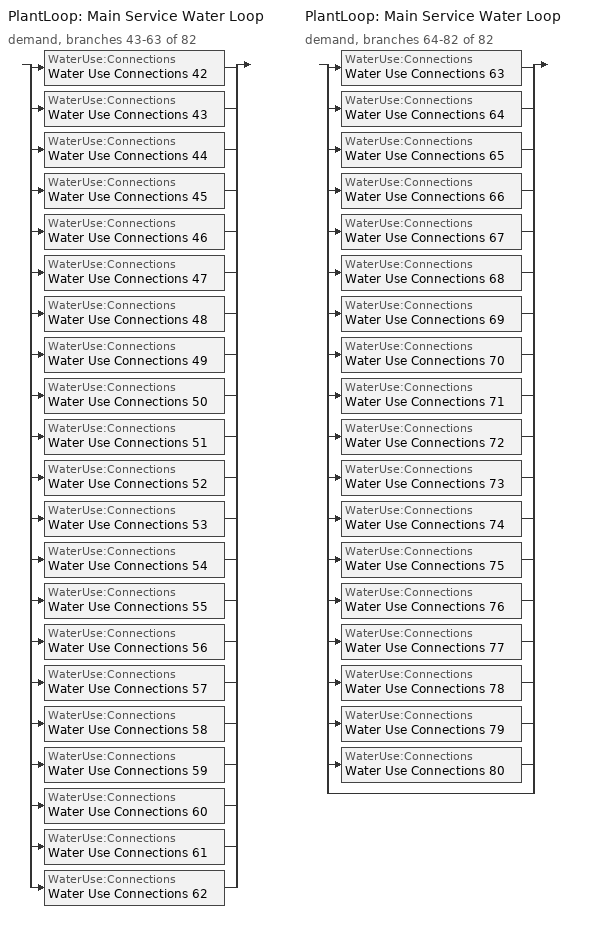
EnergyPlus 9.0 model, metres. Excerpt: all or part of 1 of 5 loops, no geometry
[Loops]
PlantLoop 'Main Service Water Loop'
 demand, branches 43-63 of 82: split
  | WaterUse:Connections 'Water Use Connections 42'
  | WaterUse:Connections 'Water Use Connections 43'
  | WaterUse:Connections 'Water Use Connections 44'
  | WaterUse:Connections 'Water Use Connections 45'
  | WaterUse:Connections 'Water Use Connections 46'
  | WaterUse:Connections 'Water Use Connections 47'
  | WaterUse:Connections 'Water Use Connections 48'
  | WaterUse:Connections 'Water Use Connections 49'
  | WaterUse:Connections 'Water Use Connections 50'
  | WaterUse:Connections 'Water Use Connections 51'
  | WaterUse:Connections 'Water Use Connections 52'
  | WaterUse:Connections 'Water Use Connections 53'
  | WaterUse:Connections 'Water Use Connections 54'
  | WaterUse:Connections 'Water Use Connections 55'
  | WaterUse:Connections 'Water Use Connections 56'
  | WaterUse:Connections 'Water Use Connections 57'
  | WaterUse:Connections 'Water Use Connections 58'
  | WaterUse:Connections 'Water Use Connections 59'
  | WaterUse:Connections 'Water Use Connections 60'
  | WaterUse:Connections 'Water Use Connections 61'
  | WaterUse:Connections 'Water Use Connections 62'
PlantLoop 'Main Service Water Loop'
 demand, branches 64-82 of 82: split
  | WaterUse:Connections 'Water Use Connections 63'
  | WaterUse:Connections 'Water Use Connections 64'
  | WaterUse:Connections 'Water Use Connections 65'
  | WaterUse:Connections 'Water Use Connections 66'
  | WaterUse:Connections 'Water Use Connections 67'
  | WaterUse:Connections 'Water Use Connections 68'
  | WaterUse:Connections 'Water Use Connections 69'
  | WaterUse:Connections 'Water Use Connections 70'
  | WaterUse:Connections 'Water Use Connections 71'
  | WaterUse:Connections 'Water Use Connections 72'
  | WaterUse:Connections 'Water Use Connections 73'
  | WaterUse:Connections 'Water Use Connections 74'
  | WaterUse:Connections 'Water Use Connections 75'
  | WaterUse:Connections 'Water Use Connections 76'
  | WaterUse:Connections 'Water Use Connections 77'
  | WaterUse:Connections 'Water Use Connections 78'
  | WaterUse:Connections 'Water Use Connections 79'
  | WaterUse:Connections 'Water Use Connections 80'
  | bypass
[WaterUse:Connections]
Name | Water Use Equipment Name 1
Water Use Connections 42 | F6 nw apartment Service Water Use 0.06gal/min
Water Use Connections 43 | F6 se apartment Service Water Use 0.06gal/min
Water Use Connections 44 | F6 ne apartment Service Water Use 0.06gal/min
Water Use Connections 45 | F6 n1 apartment Service Water Use 0.06gal/min
Water Use Connections 46 | F6 n2 apartment Service Water Use 0.06gal/min
Water Use Connections 47 | F6 s1 apartment Service Water Use 0.06gal/min
Water Use Connections 48 | F6 s2 apartment Service Water Use 0.06gal/min
Water Use Connections 49 | F7 sw apartment Service Water Use 0.06gal/min
Water Use Connections 50 | F7 nw apartment Service Water Use 0.06gal/min
Water Use Connections 51 | F7 se apartment Service Water Use 0.06gal/min
Water Use Connections 52 | F7 ne apartment Service Water Use 0.06gal/min
Water Use Connections 53 | F7 n1 apartment Service Water Use 0.06gal/min
Water Use Connections 54 | F7 n2 apartment Service Water Use 0.06gal/min
Water Use Connections 55 | F7 s1 apartment Service Water Use 0.06gal/min
Water Use Connections 56 | F7 s2 apartment Service Water Use 0.06gal/min
Water Use Connections 57 | F8 sw apartment Service Water Use 0.06gal/min
Water Use Connections 58 | F8 nw apartment Service Water Use 0.06gal/min
Water Use Connections 59 | F8 se apartment Service Water Use 0.06gal/min
Water Use Connections 60 | F8 ne apartment Service Water Use 0.06gal/min
Water Use Connections 61 | F8 n1 apartment Service Water Use 0.06gal/min
Water Use Connections 62 | F8 n2 apartment Service Water Use 0.06gal/min
Water Use Connections 63 | F8 s1 apartment Service Water Use 0.06gal/min
Water Use Connections 64 | F8 s2 apartment Service Water Use 0.06gal/min
Water Use Connections 65 | F9 sw apartment Service Water Use 0.06gal/min
Water Use Connections 66 | F9 nw apartment Service Water Use 0.06gal/min
Water Use Connections 67 | F9 se apartment Service Water Use 0.06gal/min
Water Use Connections 68 | F9 ne apartment Service Water Use 0.06gal/min
Water Use Connections 69 | F9 n1 apartment Service Water Use 0.06gal/min
Water Use Connections 70 | F9 n2 apartment Service Water Use 0.06gal/min
Water Use Connections 71 | F9 s1 apartment Service Water Use 0.06gal/min
Water Use Connections 72 | F9 s2 apartment Service Water Use 0.06gal/min
Water Use Connections 73 | T sw apartment Service Water Use 0.06gal/min
Water Use Connections 74 | T nw apartment Service Water Use 0.06gal/min
Water Use Connections 75 | T se apartment Service Water Use 0.06gal/min
Water Use Connections 76 | T ne apartment Service Water Use 0.06gal/min
Water Use Connections 77 | T n1 apartment Service Water Use 0.06gal/min
Water Use Connections 78 | T n2 apartment Service Water Use 0.06gal/min
Water Use Connections 79 | T s1 apartment Service Water Use 0.06gal/min
Water Use Connections 80 | T s2 apartment Service Water Use 0.06gal/min
[WaterUse:Equipment] Peak Flow Rate {m3/s}=3.95699e-06; Flow Rate Fraction Schedule=NECB-G-Service Water Heating
Name | Target Temperature Schedule | Zone | Sensible Fraction Schedule | Latent Fraction Schedule
F6 nw apartment Service Water Use 0.06gal/min | Schedule Ruleset 128 | Sp-F6 NW Apartment Sys-1 Flr-2 Sch-G HPlcmt-north ZN | Schedule Ruleset 126 | Schedule Ruleset 127
F6 se apartment Service Water Use 0.06gal/min | Schedule Ruleset 131 | Sp-F6 SE Apartment Sys-1 Flr-2 Sch-G HPlcmt-south ZN | Schedule Ruleset 129 | Schedule Ruleset 130
F6 ne apartment Service Water Use 0.06gal/min | Schedule Ruleset 134 | Sp-F6 NE Apartment Sys-1 Flr-2 Sch-G HPlcmt-north ZN | Schedule Ruleset 132 | Schedule Ruleset 133
F6 n1 apartment Service Water Use 0.06gal/min | Schedule Ruleset 137 | Sp-F6 N1 Apartment Sys-1 Flr-2 Sch-G HPlcmt-north ZN | Schedule Ruleset 135 | Schedule Ruleset 136
F6 n2 apartment Service Water Use 0.06gal/min | Schedule Ruleset 140 | Sp-F6 N2 Apartment Sys-1 Flr-2 Sch-G HPlcmt-north ZN | Schedule Ruleset 138 | Schedule Ruleset 139
F6 s1 apartment Service Water Use 0.06gal/min | Schedule Ruleset 143 | Sp-F6 S1 Apartment Sys-1 Flr-2 Sch-G HPlcmt-south ZN | Schedule Ruleset 141 | Schedule Ruleset 142
F6 s2 apartment Service Water Use 0.06gal/min | Schedule Ruleset 146 | Sp-F6 S2 Apartment Sys-1 Flr-2 Sch-G HPlcmt-south ZN | Schedule Ruleset 144 | Schedule Ruleset 145
F7 sw apartment Service Water Use 0.06gal/min | Schedule Ruleset 149 | Sp-F7 SW Apartment Sys-1 Flr-6 Sch-G HPlcmt-south ZN | Schedule Ruleset 147 | Schedule Ruleset 148
F7 nw apartment Service Water Use 0.06gal/min | Schedule Ruleset 152 | Sp-F7 NW Apartment Sys-1 Flr-6 Sch-G HPlcmt-north ZN | Schedule Ruleset 150 | Schedule Ruleset 151
F7 se apartment Service Water Use 0.06gal/min | Schedule Ruleset 155 | Sp-F7 SE Apartment Sys-1 Flr-6 Sch-G HPlcmt-south ZN | Schedule Ruleset 153 | Schedule Ruleset 154
F7 ne apartment Service Water Use 0.06gal/min | Schedule Ruleset 158 | Sp-F7 NE Apartment Sys-1 Flr-6 Sch-G HPlcmt-north ZN | Schedule Ruleset 156 | Schedule Ruleset 157
F7 n1 apartment Service Water Use 0.06gal/min | Schedule Ruleset 161 | Sp-F7 N1 Apartment Sys-1 Flr-6 Sch-G HPlcmt-north ZN | Schedule Ruleset 159 | Schedule Ruleset 160
F7 n2 apartment Service Water Use 0.06gal/min | Schedule Ruleset 164 | Sp-F7 N2 Apartment Sys-1 Flr-6 Sch-G HPlcmt-north ZN | Schedule Ruleset 162 | Schedule Ruleset 163
F7 s1 apartment Service Water Use 0.06gal/min | Schedule Ruleset 167 | Sp-F7 S1 Apartment Sys-1 Flr-6 Sch-G HPlcmt-south ZN | Schedule Ruleset 165 | Schedule Ruleset 166
F7 s2 apartment Service Water Use 0.06gal/min | Schedule Ruleset 170 | Sp-F7 S2 Apartment Sys-1 Flr-6 Sch-G HPlcmt-south ZN | Schedule Ruleset 168 | Schedule Ruleset 169
F8 sw apartment Service Water Use 0.06gal/min | Schedule Ruleset 173 | Sp-F8 SW Apartment Sys-1 Flr-3 Sch-G HPlcmt-south ZN | Schedule Ruleset 171 | Schedule Ruleset 172
F8 nw apartment Service Water Use 0.06gal/min | Schedule Ruleset 176 | Sp-F8 NW Apartment Sys-1 Flr-3 Sch-G HPlcmt-north ZN | Schedule Ruleset 174 | Schedule Ruleset 175
F8 se apartment Service Water Use 0.06gal/min | Schedule Ruleset 179 | Sp-F8 SE Apartment Sys-1 Flr-3 Sch-G HPlcmt-south ZN | Schedule Ruleset 177 | Schedule Ruleset 178
F8 ne apartment Service Water Use 0.06gal/min | Schedule Ruleset 182 | Sp-F8 NE Apartment Sys-1 Flr-3 Sch-G HPlcmt-north ZN | Schedule Ruleset 180 | Schedule Ruleset 181
F8 n1 apartment Service Water Use 0.06gal/min | Schedule Ruleset 185 | Sp-F8 N1 Apartment Sys-1 Flr-3 Sch-G HPlcmt-north ZN | Schedule Ruleset 183 | Schedule Ruleset 184
F8 n2 apartment Service Water Use 0.06gal/min | Schedule Ruleset 188 | Sp-F8 N2 Apartment Sys-1 Flr-3 Sch-G HPlcmt-north ZN | Schedule Ruleset 186 | Schedule Ruleset 187
F8 s1 apartment Service Water Use 0.06gal/min | Schedule Ruleset 191 | Sp-F8 S1 Apartment Sys-1 Flr-3 Sch-G HPlcmt-south ZN | Schedule Ruleset 189 | Schedule Ruleset 190
F8 s2 apartment Service Water Use 0.06gal/min | Schedule Ruleset 194 | Sp-F8 S2 Apartment Sys-1 Flr-3 Sch-G HPlcmt-south ZN | Schedule Ruleset 192 | Schedule Ruleset 193
F9 sw apartment Service Water Use 0.06gal/min | Schedule Ruleset 197 | Sp-F9 SW Apartment Sys-1 Flr-10 Sch-G HPlcmt-south ZN | Schedule Ruleset 195 | Schedule Ruleset 196
F9 nw apartment Service Water Use 0.06gal/min | Schedule Ruleset 200 | Sp-F9 NW Apartment Sys-1 Flr-10 Sch-G HPlcmt-north ZN | Schedule Ruleset 198 | Schedule Ruleset 199
F9 se apartment Service Water Use 0.06gal/min | Schedule Ruleset 203 | Sp-F9 SE Apartment Sys-1 Flr-10 Sch-G HPlcmt-south ZN | Schedule Ruleset 201 | Schedule Ruleset 202
F9 ne apartment Service Water Use 0.06gal/min | Schedule Ruleset 206 | Sp-F9 NE Apartment Sys-1 Flr-10 Sch-G HPlcmt-north ZN | Schedule Ruleset 204 | Schedule Ruleset 205
F9 n1 apartment Service Water Use 0.06gal/min | Schedule Ruleset 209 | Sp-F9 N1 Apartment Sys-1 Flr-10 Sch-G HPlcmt-north ZN | Schedule Ruleset 207 | Schedule Ruleset 208
F9 n2 apartment Service Water Use 0.06gal/min | Schedule Ruleset 212 | Sp-F9 N2 Apartment Sys-1 Flr-10 Sch-G HPlcmt-north ZN | Schedule Ruleset 210 | Schedule Ruleset 211
F9 s1 apartment Service Water Use 0.06gal/min | Schedule Ruleset 215 | Sp-F9 S1 Apartment Sys-1 Flr-10 Sch-G HPlcmt-south ZN | Schedule Ruleset 213 | Schedule Ruleset 214
F9 s2 apartment Service Water Use 0.06gal/min | Schedule Ruleset 218 | Sp-F9 S2 Apartment Sys-1 Flr-10 Sch-G HPlcmt-south ZN | Schedule Ruleset 216 | Schedule Ruleset 217
T sw apartment Service Water Use 0.06gal/min | Schedule Ruleset 221 | Sp-T SW Apartment Sys-1 Flr-4 Sch-G HPlcmt-south ZN | Schedule Ruleset 219 | Schedule Ruleset 220
T nw apartment Service Water Use 0.06gal/min | Schedule Ruleset 224 | Sp-T NW Apartment Sys-1 Flr-4 Sch-G HPlcmt-north ZN | Schedule Ruleset 222 | Schedule Ruleset 223
T se apartment Service Water Use 0.06gal/min | Schedule Ruleset 227 | Sp-T SE Apartment Sys-1 Flr-4 Sch-G HPlcmt-south ZN | Schedule Ruleset 225 | Schedule Ruleset 226
T ne apartment Service Water Use 0.06gal/min | Schedule Ruleset 230 | Sp-T NE Apartment Sys-1 Flr-4 Sch-G HPlcmt-north ZN | Schedule Ruleset 228 | Schedule Ruleset 229
T n1 apartment Service Water Use 0.06gal/min | Schedule Ruleset 233 | Sp-T N1 Apartment Sys-1 Flr-4 Sch-G HPlcmt-north ZN | Schedule Ruleset 231 | Schedule Ruleset 232
T n2 apartment Service Water Use 0.06gal/min | Schedule Ruleset 236 | Sp-T N2 Apartment Sys-1 Flr-4 Sch-G HPlcmt-north ZN | Schedule Ruleset 234 | Schedule Ruleset 235
T s1 apartment Service Water Use 0.06gal/min | Schedule Ruleset 239 | Sp-T S1 Apartment Sys-1 Flr-4 Sch-G HPlcmt-south ZN | Schedule Ruleset 237 | Schedule Ruleset 238
T s2 apartment Service Water Use 0.06gal/min | Schedule Ruleset 242 | Sp-T S2 Apartment Sys-1 Flr-4 Sch-G HPlcmt-south ZN | Schedule Ruleset 240 | Schedule Ruleset 241
[Schedule:Day:Interval]
NECB-G-Service Water Heating Default; NECB-G-Service Water Heating Default|Wkdy Day: No, 01:00, 0.1, 06:00, 0.05, 07:00, 0.2, 08:00, 0.8, 09:00, 0.7, 10:00, 0.5, 11:00, 0.4, 14:00, 0.2, 15:00, 0.3, 17:00, 0.5, 19:00, 0.7, 21:00, 0.4, 23:00, 0.2, 24:00, 0.1
NECB-G-Service Water Heating Sat Day: No, 01:00, 0.1, 07:00, 0.05, 08:00, 0.2, 11:00, 0.5, 15:00, 0.3, 16:00, 0.7, 17:00, 0.9, 19:00, 0.7, 20:00, 0.6, 21:00, 0.5, 22:00, 0.4, 23:00, 0.3, 24:00, 0.2
NECB-G-Service Water Heating Sun|Hol Day: No, 01:00, 0.1, 08:00, 0.05, 09:00, 0.2, 11:00, 0.3, 13:00, 0.2, 14:00, 0.3, 15:00, 0.4, 16:00, 0.5, 17:00, 0.6, 18:00, 0.7, 19:00, 0.4, 20:00, 0.3, 24:00, 0.2
Schedule Day 131; Schedule Day 134; Schedule Day 137; Schedule Day 140; Schedule Day 143; Schedule Day 146; Schedule Day 149; Schedule Day 152; Schedule Day 155; Schedule Day 158; Schedule Day 161; Schedule Day 164; Schedule Day 167; Schedule Day 170; Schedule Day 173; Schedule Day 176; Schedule Day 179; Schedule Day 182; Schedule Day 185; Schedule Day 188; Schedule Day 191; Schedule Day 194; Schedule Day 197; Schedule Day 200; Schedule Day 203; Schedule Day 206; Schedule Day 209; Schedule Day 212; Schedule Day 215; Schedule Day 218; Schedule Day 221; Schedule Day 224; Schedule Day 227; Schedule Day 230; Schedule Day 233; Schedule Day 236; Schedule Day 239; Schedule Day 242; Schedule Day 245: No, 24:00, 0.2
Schedule Day 132; Schedule Day 135; Schedule Day 138; Schedule Day 141; Schedule Day 144; Schedule Day 147; Schedule Day 150; Schedule Day 153; Schedule Day 156; Schedule Day 159; Schedule Day 162; Schedule Day 165; Schedule Day 168; Schedule Day 171; Schedule Day 174; Schedule Day 177; Schedule Day 180; Schedule Day 183; Schedule Day 186; Schedule Day 189; Schedule Day 192; Schedule Day 195; Schedule Day 198; Schedule Day 201; Schedule Day 204; Schedule Day 207; Schedule Day 210; Schedule Day 213; Schedule Day 216; Schedule Day 219; Schedule Day 222; Schedule Day 225; Schedule Day 228; Schedule Day 231; Schedule Day 234; Schedule Day 237; Schedule Day 240; Schedule Day 243; Schedule Day 246: No, 24:00, 0.05
Schedule Day 133; Schedule Day 136; Schedule Day 139; Schedule Day 142; Schedule Day 145; Schedule Day 148; Schedule Day 151; Schedule Day 154; Schedule Day 157; Schedule Day 160; Schedule Day 163; Schedule Day 166; Schedule Day 169; Schedule Day 172; Schedule Day 175; Schedule Day 178; Schedule Day 181; Schedule Day 184; Schedule Day 187; Schedule Day 190; Schedule Day 193; Schedule Day 196; Schedule Day 199; Schedule Day 202; Schedule Day 205; Schedule Day 208; Schedule Day 211; Schedule Day 214; Schedule Day 217; Schedule Day 220; Schedule Day 223; Schedule Day 226; Schedule Day 229; Schedule Day 232; Schedule Day 235; Schedule Day 238; Schedule Day 241; Schedule Day 244; Schedule Day 247: No, 24:00, 60
[Schedule:Week:Daily]
NECB-G-Service Water Heating Week Rule - Jan1-Dec31: NECB-G-Service Water Heating Sun|Hol Day, NECB-G-Service Water Heating Default|Wkdy Day, NECB-G-Service Water Heating Default|Wkdy Day, NECB-G-Service Water Heating Default|Wkdy Day, NECB-G-Service Water Heating Default|Wkdy Day, NECB-G-Service Water Heating Default|Wkdy Day, NECB-G-Service Water Heating Sat Day, NECB-G-Service Water Heating Default, NECB-G-Service Water Heating Default, NECB-G-Service Water Heating Default, NECB-G-Service Water Heating Default, NECB-G-Service Water Heating Default
Schedule Ruleset 126 Week Rule - Jan1-Dec31: Schedule Day 131, Schedule Day 131, Schedule Day 131, Schedule Day 131, Schedule Day 131, Schedule Day 131, Schedule Day 131, Schedule Day 131, Schedule Day 131, Schedule Day 131, Schedule Day 131, Schedule Day 131
Schedule Ruleset 127 Week Rule - Jan1-Dec31: Schedule Day 132, Schedule Day 132, Schedule Day 132, Schedule Day 132, Schedule Day 132, Schedule Day 132, Schedule Day 132, Schedule Day 132, Schedule Day 132, Schedule Day 132, Schedule Day 132, Schedule Day 132
Schedule Ruleset 128 Week Rule - Jan1-Dec31: Schedule Day 133, Schedule Day 133, Schedule Day 133, Schedule Day 133, Schedule Day 133, Schedule Day 133, Schedule Day 133, Schedule Day 133, Schedule Day 133, Schedule Day 133, Schedule Day 133, Schedule Day 133
Schedule Ruleset 129 Week Rule - Jan1-Dec31: Schedule Day 134, Schedule Day 134, Schedule Day 134, Schedule Day 134, Schedule Day 134, Schedule Day 134, Schedule Day 134, Schedule Day 134, Schedule Day 134, Schedule Day 134, Schedule Day 134, Schedule Day 134
Schedule Ruleset 130 Week Rule - Jan1-Dec31: Schedule Day 135, Schedule Day 135, Schedule Day 135, Schedule Day 135, Schedule Day 135, Schedule Day 135, Schedule Day 135, Schedule Day 135, Schedule Day 135, Schedule Day 135, Schedule Day 135, Schedule Day 135
Schedule Ruleset 131 Week Rule - Jan1-Dec31: Schedule Day 136, Schedule Day 136, Schedule Day 136, Schedule Day 136, Schedule Day 136, Schedule Day 136, Schedule Day 136, Schedule Day 136, Schedule Day 136, Schedule Day 136, Schedule Day 136, Schedule Day 136
Schedule Ruleset 132 Week Rule - Jan1-Dec31: Schedule Day 137, Schedule Day 137, Schedule Day 137, Schedule Day 137, Schedule Day 137, Schedule Day 137, Schedule Day 137, Schedule Day 137, Schedule Day 137, Schedule Day 137, Schedule Day 137, Schedule Day 137
Schedule Ruleset 133 Week Rule - Jan1-Dec31: Schedule Day 138, Schedule Day 138, Schedule Day 138, Schedule Day 138, Schedule Day 138, Schedule Day 138, Schedule Day 138, Schedule Day 138, Schedule Day 138, Schedule Day 138, Schedule Day 138, Schedule Day 138
Schedule Ruleset 134 Week Rule - Jan1-Dec31: Schedule Day 139, Schedule Day 139, Schedule Day 139, Schedule Day 139, Schedule Day 139, Schedule Day 139, Schedule Day 139, Schedule Day 139, Schedule Day 139, Schedule Day 139, Schedule Day 139, Schedule Day 139
Schedule Ruleset 135 Week Rule - Jan1-Dec31: Schedule Day 140, Schedule Day 140, Schedule Day 140, Schedule Day 140, Schedule Day 140, Schedule Day 140, Schedule Day 140, Schedule Day 140, Schedule Day 140, Schedule Day 140, Schedule Day 140, Schedule Day 140
Schedule Ruleset 136 Week Rule - Jan1-Dec31: Schedule Day 141, Schedule Day 141, Schedule Day 141, Schedule Day 141, Schedule Day 141, Schedule Day 141, Schedule Day 141, Schedule Day 141, Schedule Day 141, Schedule Day 141, Schedule Day 141, Schedule Day 141
Schedule Ruleset 137 Week Rule - Jan1-Dec31: Schedule Day 142, Schedule Day 142, Schedule Day 142, Schedule Day 142, Schedule Day 142, Schedule Day 142, Schedule Day 142, Schedule Day 142, Schedule Day 142, Schedule Day 142, Schedule Day 142, Schedule Day 142
Schedule Ruleset 138 Week Rule - Jan1-Dec31: Schedule Day 143, Schedule Day 143, Schedule Day 143, Schedule Day 143, Schedule Day 143, Schedule Day 143, Schedule Day 143, Schedule Day 143, Schedule Day 143, Schedule Day 143, Schedule Day 143, Schedule Day 143
Schedule Ruleset 139 Week Rule - Jan1-Dec31: Schedule Day 144, Schedule Day 144, Schedule Day 144, Schedule Day 144, Schedule Day 144, Schedule Day 144, Schedule Day 144, Schedule Day 144, Schedule Day 144, Schedule Day 144, Schedule Day 144, Schedule Day 144
Schedule Ruleset 140 Week Rule - Jan1-Dec31: Schedule Day 145, Schedule Day 145, Schedule Day 145, Schedule Day 145, Schedule Day 145, Schedule Day 145, Schedule Day 145, Schedule Day 145, Schedule Day 145, Schedule Day 145, Schedule Day 145, Schedule Day 145
Schedule Ruleset 141 Week Rule - Jan1-Dec31: Schedule Day 146, Schedule Day 146, Schedule Day 146, Schedule Day 146, Schedule Day 146, Schedule Day 146, Schedule Day 146, Schedule Day 146, Schedule Day 146, Schedule Day 146, Schedule Day 146, Schedule Day 146
Schedule Ruleset 142 Week Rule - Jan1-Dec31: Schedule Day 147, Schedule Day 147, Schedule Day 147, Schedule Day 147, Schedule Day 147, Schedule Day 147, Schedule Day 147, Schedule Day 147, Schedule Day 147, Schedule Day 147, Schedule Day 147, Schedule Day 147
Schedule Ruleset 143 Week Rule - Jan1-Dec31: Schedule Day 148, Schedule Day 148, Schedule Day 148, Schedule Day 148, Schedule Day 148, Schedule Day 148, Schedule Day 148, Schedule Day 148, Schedule Day 148, Schedule Day 148, Schedule Day 148, Schedule Day 148
Schedule Ruleset 144 Week Rule - Jan1-Dec31: Schedule Day 149, Schedule Day 149, Schedule Day 149, Schedule Day 149, Schedule Day 149, Schedule Day 149, Schedule Day 149, Schedule Day 149, Schedule Day 149, Schedule Day 149, Schedule Day 149, Schedule Day 149
Schedule Ruleset 145 Week Rule - Jan1-Dec31: Schedule Day 150, Schedule Day 150, Schedule Day 150, Schedule Day 150, Schedule Day 150, Schedule Day 150, Schedule Day 150, Schedule Day 150, Schedule Day 150, Schedule Day 150, Schedule Day 150, Schedule Day 150
Schedule Ruleset 146 Week Rule - Jan1-Dec31: Schedule Day 151, Schedule Day 151, Schedule Day 151, Schedule Day 151, Schedule Day 151, Schedule Day 151, Schedule Day 151, Schedule Day 151, Schedule Day 151, Schedule Day 151, Schedule Day 151, Schedule Day 151
Schedule Ruleset 147 Week Rule - Jan1-Dec31: Schedule Day 152, Schedule Day 152, Schedule Day 152, Schedule Day 152, Schedule Day 152, Schedule Day 152, Schedule Day 152, Schedule Day 152, Schedule Day 152, Schedule Day 152, Schedule Day 152, Schedule Day 152
Schedule Ruleset 148 Week Rule - Jan1-Dec31: Schedule Day 153, Schedule Day 153, Schedule Day 153, Schedule Day 153, Schedule Day 153, Schedule Day 153, Schedule Day 153, Schedule Day 153, Schedule Day 153, Schedule Day 153, Schedule Day 153, Schedule Day 153
Schedule Ruleset 149 Week Rule - Jan1-Dec31: Schedule Day 154, Schedule Day 154, Schedule Day 154, Schedule Day 154, Schedule Day 154, Schedule Day 154, Schedule Day 154, Schedule Day 154, Schedule Day 154, Schedule Day 154, Schedule Day 154, Schedule Day 154
Schedule Ruleset 150 Week Rule - Jan1-Dec31: Schedule Day 155, Schedule Day 155, Schedule Day 155, Schedule Day 155, Schedule Day 155, Schedule Day 155, Schedule Day 155, Schedule Day 155, Schedule Day 155, Schedule Day 155, Schedule Day 155, Schedule Day 155
Schedule Ruleset 151 Week Rule - Jan1-Dec31: Schedule Day 156, Schedule Day 156, Schedule Day 156, Schedule Day 156, Schedule Day 156, Schedule Day 156, Schedule Day 156, Schedule Day 156, Schedule Day 156, Schedule Day 156, Schedule Day 156, Schedule Day 156
Schedule Ruleset 152 Week Rule - Jan1-Dec31: Schedule Day 157, Schedule Day 157, Schedule Day 157, Schedule Day 157, Schedule Day 157, Schedule Day 157, Schedule Day 157, Schedule Day 157, Schedule Day 157, Schedule Day 157, Schedule Day 157, Schedule Day 157
Schedule Ruleset 153 Week Rule - Jan1-Dec31: Schedule Day 158, Schedule Day 158, Schedule Day 158, Schedule Day 158, Schedule Day 158, Schedule Day 158, Schedule Day 158, Schedule Day 158, Schedule Day 158, Schedule Day 158, Schedule Day 158, Schedule Day 158
Schedule Ruleset 154 Week Rule - Jan1-Dec31: Schedule Day 159, Schedule Day 159, Schedule Day 159, Schedule Day 159, Schedule Day 159, Schedule Day 159, Schedule Day 159, Schedule Day 159, Schedule Day 159, Schedule Day 159, Schedule Day 159, Schedule Day 159
Schedule Ruleset 155 Week Rule - Jan1-Dec31: Schedule Day 160, Schedule Day 160, Schedule Day 160, Schedule Day 160, Schedule Day 160, Schedule Day 160, Schedule Day 160, Schedule Day 160, Schedule Day 160, Schedule Day 160, Schedule Day 160, Schedule Day 160
Schedule Ruleset 156 Week Rule - Jan1-Dec31: Schedule Day 161, Schedule Day 161, Schedule Day 161, Schedule Day 161, Schedule Day 161, Schedule Day 161, Schedule Day 161, Schedule Day 161, Schedule Day 161, Schedule Day 161, Schedule Day 161, Schedule Day 161
Schedule Ruleset 157 Week Rule - Jan1-Dec31: Schedule Day 162, Schedule Day 162, Schedule Day 162, Schedule Day 162, Schedule Day 162, Schedule Day 162, Schedule Day 162, Schedule Day 162, Schedule Day 162, Schedule Day 162, Schedule Day 162, Schedule Day 162
Schedule Ruleset 158 Week Rule - Jan1-Dec31: Schedule Day 163, Schedule Day 163, Schedule Day 163, Schedule Day 163, Schedule Day 163, Schedule Day 163, Schedule Day 163, Schedule Day 163, Schedule Day 163, Schedule Day 163, Schedule Day 163, Schedule Day 163
Schedule Ruleset 159 Week Rule - Jan1-Dec31: Schedule Day 164, Schedule Day 164, Schedule Day 164, Schedule Day 164, Schedule Day 164, Schedule Day 164, Schedule Day 164, Schedule Day 164, Schedule Day 164, Schedule Day 164, Schedule Day 164, Schedule Day 164
Schedule Ruleset 160 Week Rule - Jan1-Dec31: Schedule Day 165, Schedule Day 165, Schedule Day 165, Schedule Day 165, Schedule Day 165, Schedule Day 165, Schedule Day 165, Schedule Day 165, Schedule Day 165, Schedule Day 165, Schedule Day 165, Schedule Day 165
Schedule Ruleset 161 Week Rule - Jan1-Dec31: Schedule Day 166, Schedule Day 166, Schedule Day 166, Schedule Day 166, Schedule Day 166, Schedule Day 166, Schedule Day 166, Schedule Day 166, Schedule Day 166, Schedule Day 166, Schedule Day 166, Schedule Day 166
Schedule Ruleset 162 Week Rule - Jan1-Dec31: Schedule Day 167, Schedule Day 167, Schedule Day 167, Schedule Day 167, Schedule Day 167, Schedule Day 167, Schedule Day 167, Schedule Day 167, Schedule Day 167, Schedule Day 167, Schedule Day 167, Schedule Day 167
Schedule Ruleset 163 Week Rule - Jan1-Dec31: Schedule Day 168, Schedule Day 168, Schedule Day 168, Schedule Day 168, Schedule Day 168, Schedule Day 168, Schedule Day 168, Schedule Day 168, Schedule Day 168, Schedule Day 168, Schedule Day 168, Schedule Day 168
Schedule Ruleset 164 Week Rule - Jan1-Dec31: Schedule Day 169, Schedule Day 169, Schedule Day 169, Schedule Day 169, Schedule Day 169, Schedule Day 169, Schedule Day 169, Schedule Day 169, Schedule Day 169, Schedule Day 169, Schedule Day 169, Schedule Day 169
Schedule Ruleset 165 Week Rule - Jan1-Dec31: Schedule Day 170, Schedule Day 170, Schedule Day 170, Schedule Day 170, Schedule Day 170, Schedule Day 170, Schedule Day 170, Schedule Day 170, Schedule Day 170, Schedule Day 170, Schedule Day 170, Schedule Day 170
Schedule Ruleset 166 Week Rule - Jan1-Dec31: Schedule Day 171, Schedule Day 171, Schedule Day 171, Schedule Day 171, Schedule Day 171, Schedule Day 171, Schedule Day 171, Schedule Day 171, Schedule Day 171, Schedule Day 171, Schedule Day 171, Schedule Day 171
Schedule Ruleset 167 Week Rule - Jan1-Dec31: Schedule Day 172, Schedule Day 172, Schedule Day 172, Schedule Day 172, Schedule Day 172, Schedule Day 172, Schedule Day 172, Schedule Day 172, Schedule Day 172, Schedule Day 172, Schedule Day 172, Schedule Day 172
Schedule Ruleset 168 Week Rule - Jan1-Dec31: Schedule Day 173, Schedule Day 173, Schedule Day 173, Schedule Day 173, Schedule Day 173, Schedule Day 173, Schedule Day 173, Schedule Day 173, Schedule Day 173, Schedule Day 173, Schedule Day 173, Schedule Day 173
Schedule Ruleset 169 Week Rule - Jan1-Dec31: Schedule Day 174, Schedule Day 174, Schedule Day 174, Schedule Day 174, Schedule Day 174, Schedule Day 174, Schedule Day 174, Schedule Day 174, Schedule Day 174, Schedule Day 174, Schedule Day 174, Schedule Day 174
Schedule Ruleset 170 Week Rule - Jan1-Dec31: Schedule Day 175, Schedule Day 175, Schedule Day 175, Schedule Day 175, Schedule Day 175, Schedule Day 175, Schedule Day 175, Schedule Day 175, Schedule Day 175, Schedule Day 175, Schedule Day 175, Schedule Day 175
Schedule Ruleset 171 Week Rule - Jan1-Dec31: Schedule Day 176, Schedule Day 176, Schedule Day 176, Schedule Day 176, Schedule Day 176, Schedule Day 176, Schedule Day 176, Schedule Day 176, Schedule Day 176, Schedule Day 176, Schedule Day 176, Schedule Day 176
Schedule Ruleset 172 Week Rule - Jan1-Dec31: Schedule Day 177, Schedule Day 177, Schedule Day 177, Schedule Day 177, Schedule Day 177, Schedule Day 177, Schedule Day 177, Schedule Day 177, Schedule Day 177, Schedule Day 177, Schedule Day 177, Schedule Day 177
Schedule Ruleset 173 Week Rule - Jan1-Dec31: Schedule Day 178, Schedule Day 178, Schedule Day 178, Schedule Day 178, Schedule Day 178, Schedule Day 178, Schedule Day 178, Schedule Day 178, Schedule Day 178, Schedule Day 178, Schedule Day 178, Schedule Day 178
Schedule Ruleset 174 Week Rule - Jan1-Dec31: Schedule Day 179, Schedule Day 179, Schedule Day 179, Schedule Day 179, Schedule Day 179, Schedule Day 179, Schedule Day 179, Schedule Day 179, Schedule Day 179, Schedule Day 179, Schedule Day 179, Schedule Day 179
Schedule Ruleset 175 Week Rule - Jan1-Dec31: Schedule Day 180, Schedule Day 180, Schedule Day 180, Schedule Day 180, Schedule Day 180, Schedule Day 180, Schedule Day 180, Schedule Day 180, Schedule Day 180, Schedule Day 180, Schedule Day 180, Schedule Day 180
Schedule Ruleset 176 Week Rule - Jan1-Dec31: Schedule Day 181, Schedule Day 181, Schedule Day 181, Schedule Day 181, Schedule Day 181, Schedule Day 181, Schedule Day 181, Schedule Day 181, Schedule Day 181, Schedule Day 181, Schedule Day 181, Schedule Day 181
Schedule Ruleset 177 Week Rule - Jan1-Dec31: Schedule Day 182, Schedule Day 182, Schedule Day 182, Schedule Day 182, Schedule Day 182, Schedule Day 182, Schedule Day 182, Schedule Day 182, Schedule Day 182, Schedule Day 182, Schedule Day 182, Schedule Day 182
Schedule Ruleset 178 Week Rule - Jan1-Dec31: Schedule Day 183, Schedule Day 183, Schedule Day 183, Schedule Day 183, Schedule Day 183, Schedule Day 183, Schedule Day 183, Schedule Day 183, Schedule Day 183, Schedule Day 183, Schedule Day 183, Schedule Day 183
Schedule Ruleset 179 Week Rule - Jan1-Dec31: Schedule Day 184, Schedule Day 184, Schedule Day 184, Schedule Day 184, Schedule Day 184, Schedule Day 184, Schedule Day 184, Schedule Day 184, Schedule Day 184, Schedule Day 184, Schedule Day 184, Schedule Day 184
Schedule Ruleset 180 Week Rule - Jan1-Dec31: Schedule Day 185, Schedule Day 185, Schedule Day 185, Schedule Day 185, Schedule Day 185, Schedule Day 185, Schedule Day 185, Schedule Day 185, Schedule Day 185, Schedule Day 185, Schedule Day 185, Schedule Day 185
Schedule Ruleset 181 Week Rule - Jan1-Dec31: Schedule Day 186, Schedule Day 186, Schedule Day 186, Schedule Day 186, Schedule Day 186, Schedule Day 186, Schedule Day 186, Schedule Day 186, Schedule Day 186, Schedule Day 186, Schedule Day 186, Schedule Day 186
Schedule Ruleset 182 Week Rule - Jan1-Dec31: Schedule Day 187, Schedule Day 187, Schedule Day 187, Schedule Day 187, Schedule Day 187, Schedule Day 187, Schedule Day 187, Schedule Day 187, Schedule Day 187, Schedule Day 187, Schedule Day 187, Schedule Day 187
Schedule Ruleset 183 Week Rule - Jan1-Dec31: Schedule Day 188, Schedule Day 188, Schedule Day 188, Schedule Day 188, Schedule Day 188, Schedule Day 188, Schedule Day 188, Schedule Day 188, Schedule Day 188, Schedule Day 188, Schedule Day 188, Schedule Day 188
Schedule Ruleset 184 Week Rule - Jan1-Dec31: Schedule Day 189, Schedule Day 189, Schedule Day 189, Schedule Day 189, Schedule Day 189, Schedule Day 189, Schedule Day 189, Schedule Day 189, Schedule Day 189, Schedule Day 189, Schedule Day 189, Schedule Day 189
Schedule Ruleset 185 Week Rule - Jan1-Dec31: Schedule Day 190, Schedule Day 190, Schedule Day 190, Schedule Day 190, Schedule Day 190, Schedule Day 190, Schedule Day 190, Schedule Day 190, Schedule Day 190, Schedule Day 190, Schedule Day 190, Schedule Day 190
Schedule Ruleset 186 Week Rule - Jan1-Dec31: Schedule Day 191, Schedule Day 191, Schedule Day 191, Schedule Day 191, Schedule Day 191, Schedule Day 191, Schedule Day 191, Schedule Day 191, Schedule Day 191, Schedule Day 191, Schedule Day 191, Schedule Day 191
Schedule Ruleset 187 Week Rule - Jan1-Dec31: Schedule Day 192, Schedule Day 192, Schedule Day 192, Schedule Day 192, Schedule Day 192, Schedule Day 192, Schedule Day 192, Schedule Day 192, Schedule Day 192, Schedule Day 192, Schedule Day 192, Schedule Day 192
Schedule Ruleset 188 Week Rule - Jan1-Dec31: Schedule Day 193, Schedule Day 193, Schedule Day 193, Schedule Day 193, Schedule Day 193, Schedule Day 193, Schedule Day 193, Schedule Day 193, Schedule Day 193, Schedule Day 193, Schedule Day 193, Schedule Day 193
Schedule Ruleset 189 Week Rule - Jan1-Dec31: Schedule Day 194, Schedule Day 194, Schedule Day 194, Schedule Day 194, Schedule Day 194, Schedule Day 194, Schedule Day 194, Schedule Day 194, Schedule Day 194, Schedule Day 194, Schedule Day 194, Schedule Day 194
Schedule Ruleset 190 Week Rule - Jan1-Dec31: Schedule Day 195, Schedule Day 195, Schedule Day 195, Schedule Day 195, Schedule Day 195, Schedule Day 195, Schedule Day 195, Schedule Day 195, Schedule Day 195, Schedule Day 195, Schedule Day 195, Schedule Day 195
Schedule Ruleset 191 Week Rule - Jan1-Dec31: Schedule Day 196, Schedule Day 196, Schedule Day 196, Schedule Day 196, Schedule Day 196, Schedule Day 196, Schedule Day 196, Schedule Day 196, Schedule Day 196, Schedule Day 196, Schedule Day 196, Schedule Day 196
Schedule Ruleset 192 Week Rule - Jan1-Dec31: Schedule Day 197, Schedule Day 197, Schedule Day 197, Schedule Day 197, Schedule Day 197, Schedule Day 197, Schedule Day 197, Schedule Day 197, Schedule Day 197, Schedule Day 197, Schedule Day 197, Schedule Day 197
Schedule Ruleset 193 Week Rule - Jan1-Dec31: Schedule Day 198, Schedule Day 198, Schedule Day 198, Schedule Day 198, Schedule Day 198, Schedule Day 198, Schedule Day 198, Schedule Day 198, Schedule Day 198, Schedule Day 198, Schedule Day 198, Schedule Day 198
Schedule Ruleset 194 Week Rule - Jan1-Dec31: Schedule Day 199, Schedule Day 199, Schedule Day 199, Schedule Day 199, Schedule Day 199, Schedule Day 199, Schedule Day 199, Schedule Day 199, Schedule Day 199, Schedule Day 199, Schedule Day 199, Schedule Day 199
Schedule Ruleset 195 Week Rule - Jan1-Dec31: Schedule Day 200, Schedule Day 200, Schedule Day 200, Schedule Day 200, Schedule Day 200, Schedule Day 200, Schedule Day 200, Schedule Day 200, Schedule Day 200, Schedule Day 200, Schedule Day 200, Schedule Day 200
Schedule Ruleset 196 Week Rule - Jan1-Dec31: Schedule Day 201, Schedule Day 201, Schedule Day 201, Schedule Day 201, Schedule Day 201, Schedule Day 201, Schedule Day 201, Schedule Day 201, Schedule Day 201, Schedule Day 201, Schedule Day 201, Schedule Day 201
Schedule Ruleset 197 Week Rule - Jan1-Dec31: Schedule Day 202, Schedule Day 202, Schedule Day 202, Schedule Day 202, Schedule Day 202, Schedule Day 202, Schedule Day 202, Schedule Day 202, Schedule Day 202, Schedule Day 202, Schedule Day 202, Schedule Day 202
Schedule Ruleset 198 Week Rule - Jan1-Dec31: Schedule Day 203, Schedule Day 203, Schedule Day 203, Schedule Day 203, Schedule Day 203, Schedule Day 203, Schedule Day 203, Schedule Day 203, Schedule Day 203, Schedule Day 203, Schedule Day 203, Schedule Day 203
Schedule Ruleset 199 Week Rule - Jan1-Dec31: Schedule Day 204, Schedule Day 204, Schedule Day 204, Schedule Day 204, Schedule Day 204, Schedule Day 204, Schedule Day 204, Schedule Day 204, Schedule Day 204, Schedule Day 204, Schedule Day 204, Schedule Day 204
Schedule Ruleset 200 Week Rule - Jan1-Dec31: Schedule Day 205, Schedule Day 205, Schedule Day 205, Schedule Day 205, Schedule Day 205, Schedule Day 205, Schedule Day 205, Schedule Day 205, Schedule Day 205, Schedule Day 205, Schedule Day 205, Schedule Day 205
Schedule Ruleset 201 Week Rule - Jan1-Dec31: Schedule Day 206, Schedule Day 206, Schedule Day 206, Schedule Day 206, Schedule Day 206, Schedule Day 206, Schedule Day 206, Schedule Day 206, Schedule Day 206, Schedule Day 206, Schedule Day 206, Schedule Day 206
Schedule Ruleset 202 Week Rule - Jan1-Dec31: Schedule Day 207, Schedule Day 207, Schedule Day 207, Schedule Day 207, Schedule Day 207, Schedule Day 207, Schedule Day 207, Schedule Day 207, Schedule Day 207, Schedule Day 207, Schedule Day 207, Schedule Day 207
Schedule Ruleset 203 Week Rule - Jan1-Dec31: Schedule Day 208, Schedule Day 208, Schedule Day 208, Schedule Day 208, Schedule Day 208, Schedule Day 208, Schedule Day 208, Schedule Day 208, Schedule Day 208, Schedule Day 208, Schedule Day 208, Schedule Day 208
Schedule Ruleset 204 Week Rule - Jan1-Dec31: Schedule Day 209, Schedule Day 209, Schedule Day 209, Schedule Day 209, Schedule Day 209, Schedule Day 209, Schedule Day 209, Schedule Day 209, Schedule Day 209, Schedule Day 209, Schedule Day 209, Schedule Day 209
Schedule Ruleset 205 Week Rule - Jan1-Dec31: Schedule Day 210, Schedule Day 210, Schedule Day 210, Schedule Day 210, Schedule Day 210, Schedule Day 210, Schedule Day 210, Schedule Day 210, Schedule Day 210, Schedule Day 210, Schedule Day 210, Schedule Day 210
Schedule Ruleset 206 Week Rule - Jan1-Dec31: Schedule Day 211, Schedule Day 211, Schedule Day 211, Schedule Day 211, Schedule Day 211, Schedule Day 211, Schedule Day 211, Schedule Day 211, Schedule Day 211, Schedule Day 211, Schedule Day 211, Schedule Day 211
Schedule Ruleset 207 Week Rule - Jan1-Dec31: Schedule Day 212, Schedule Day 212, Schedule Day 212, Schedule Day 212, Schedule Day 212, Schedule Day 212, Schedule Day 212, Schedule Day 212, Schedule Day 212, Schedule Day 212, Schedule Day 212, Schedule Day 212
Schedule Ruleset 208 Week Rule - Jan1-Dec31: Schedule Day 213, Schedule Day 213, Schedule Day 213, Schedule Day 213, Schedule Day 213, Schedule Day 213, Schedule Day 213, Schedule Day 213, Schedule Day 213, Schedule Day 213, Schedule Day 213, Schedule Day 213
Schedule Ruleset 209 Week Rule - Jan1-Dec31: Schedule Day 214, Schedule Day 214, Schedule Day 214, Schedule Day 214, Schedule Day 214, Schedule Day 214, Schedule Day 214, Schedule Day 214, Schedule Day 214, Schedule Day 214, Schedule Day 214, Schedule Day 214
Schedule Ruleset 210 Week Rule - Jan1-Dec31: Schedule Day 215, Schedule Day 215, Schedule Day 215, Schedule Day 215, Schedule Day 215, Schedule Day 215, Schedule Day 215, Schedule Day 215, Schedule Day 215, Schedule Day 215, Schedule Day 215, Schedule Day 215
Schedule Ruleset 211 Week Rule - Jan1-Dec31: Schedule Day 216, Schedule Day 216, Schedule Day 216, Schedule Day 216, Schedule Day 216, Schedule Day 216, Schedule Day 216, Schedule Day 216, Schedule Day 216, Schedule Day 216, Schedule Day 216, Schedule Day 216
Schedule Ruleset 212 Week Rule - Jan1-Dec31: Schedule Day 217, Schedule Day 217, Schedule Day 217, Schedule Day 217, Schedule Day 217, Schedule Day 217, Schedule Day 217, Schedule Day 217, Schedule Day 217, Schedule Day 217, Schedule Day 217, Schedule Day 217
Schedule Ruleset 213 Week Rule - Jan1-Dec31: Schedule Day 218, Schedule Day 218, Schedule Day 218, Schedule Day 218, Schedule Day 218, Schedule Day 218, Schedule Day 218, Schedule Day 218, Schedule Day 218, Schedule Day 218, Schedule Day 218, Schedule Day 218
Schedule Ruleset 214 Week Rule - Jan1-Dec31: Schedule Day 219, Schedule Day 219, Schedule Day 219, Schedule Day 219, Schedule Day 219, Schedule Day 219, Schedule Day 219, Schedule Day 219, Schedule Day 219, Schedule Day 219, Schedule Day 219, Schedule Day 219
Schedule Ruleset 215 Week Rule - Jan1-Dec31: Schedule Day 220, Schedule Day 220, Schedule Day 220, Schedule Day 220, Schedule Day 220, Schedule Day 220, Schedule Day 220, Schedule Day 220, Schedule Day 220, Schedule Day 220, Schedule Day 220, Schedule Day 220
Schedule Ruleset 216 Week Rule - Jan1-Dec31: Schedule Day 221, Schedule Day 221, Schedule Day 221, Schedule Day 221, Schedule Day 221, Schedule Day 221, Schedule Day 221, Schedule Day 221, Schedule Day 221, Schedule Day 221, Schedule Day 221, Schedule Day 221
Schedule Ruleset 217 Week Rule - Jan1-Dec31: Schedule Day 222, Schedule Day 222, Schedule Day 222, Schedule Day 222, Schedule Day 222, Schedule Day 222, Schedule Day 222, Schedule Day 222, Schedule Day 222, Schedule Day 222, Schedule Day 222, Schedule Day 222
Schedule Ruleset 218 Week Rule - Jan1-Dec31: Schedule Day 223, Schedule Day 223, Schedule Day 223, Schedule Day 223, Schedule Day 223, Schedule Day 223, Schedule Day 223, Schedule Day 223, Schedule Day 223, Schedule Day 223, Schedule Day 223, Schedule Day 223
Schedule Ruleset 219 Week Rule - Jan1-Dec31: Schedule Day 224, Schedule Day 224, Schedule Day 224, Schedule Day 224, Schedule Day 224, Schedule Day 224, Schedule Day 224, Schedule Day 224, Schedule Day 224, Schedule Day 224, Schedule Day 224, Schedule Day 224
Schedule Ruleset 220 Week Rule - Jan1-Dec31: Schedule Day 225, Schedule Day 225, Schedule Day 225, Schedule Day 225, Schedule Day 225, Schedule Day 225, Schedule Day 225, Schedule Day 225, Schedule Day 225, Schedule Day 225, Schedule Day 225, Schedule Day 225
Schedule Ruleset 221 Week Rule - Jan1-Dec31: Schedule Day 226, Schedule Day 226, Schedule Day 226, Schedule Day 226, Schedule Day 226, Schedule Day 226, Schedule Day 226, Schedule Day 226, Schedule Day 226, Schedule Day 226, Schedule Day 226, Schedule Day 226
Schedule Ruleset 222 Week Rule - Jan1-Dec31: Schedule Day 227, Schedule Day 227, Schedule Day 227, Schedule Day 227, Schedule Day 227, Schedule Day 227, Schedule Day 227, Schedule Day 227, Schedule Day 227, Schedule Day 227, Schedule Day 227, Schedule Day 227
Schedule Ruleset 223 Week Rule - Jan1-Dec31: Schedule Day 228, Schedule Day 228, Schedule Day 228, Schedule Day 228, Schedule Day 228, Schedule Day 228, Schedule Day 228, Schedule Day 228, Schedule Day 228, Schedule Day 228, Schedule Day 228, Schedule Day 228
Schedule Ruleset 224 Week Rule - Jan1-Dec31: Schedule Day 229, Schedule Day 229, Schedule Day 229, Schedule Day 229, Schedule Day 229, Schedule Day 229, Schedule Day 229, Schedule Day 229, Schedule Day 229, Schedule Day 229, Schedule Day 229, Schedule Day 229
Schedule Ruleset 225 Week Rule - Jan1-Dec31: Schedule Day 230, Schedule Day 230, Schedule Day 230, Schedule Day 230, Schedule Day 230, Schedule Day 230, Schedule Day 230, Schedule Day 230, Schedule Day 230, Schedule Day 230, Schedule Day 230, Schedule Day 230
Schedule Ruleset 226 Week Rule - Jan1-Dec31: Schedule Day 231, Schedule Day 231, Schedule Day 231, Schedule Day 231, Schedule Day 231, Schedule Day 231, Schedule Day 231, Schedule Day 231, Schedule Day 231, Schedule Day 231, Schedule Day 231, Schedule Day 231
Schedule Ruleset 227 Week Rule - Jan1-Dec31: Schedule Day 232, Schedule Day 232, Schedule Day 232, Schedule Day 232, Schedule Day 232, Schedule Day 232, Schedule Day 232, Schedule Day 232, Schedule Day 232, Schedule Day 232, Schedule Day 232, Schedule Day 232
Schedule Ruleset 228 Week Rule - Jan1-Dec31: Schedule Day 233, Schedule Day 233, Schedule Day 233, Schedule Day 233, Schedule Day 233, Schedule Day 233, Schedule Day 233, Schedule Day 233, Schedule Day 233, Schedule Day 233, Schedule Day 233, Schedule Day 233
Schedule Ruleset 229 Week Rule - Jan1-Dec31: Schedule Day 234, Schedule Day 234, Schedule Day 234, Schedule Day 234, Schedule Day 234, Schedule Day 234, Schedule Day 234, Schedule Day 234, Schedule Day 234, Schedule Day 234, Schedule Day 234, Schedule Day 234
Schedule Ruleset 230 Week Rule - Jan1-Dec31: Schedule Day 235, Schedule Day 235, Schedule Day 235, Schedule Day 235, Schedule Day 235, Schedule Day 235, Schedule Day 235, Schedule Day 235, Schedule Day 235, Schedule Day 235, Schedule Day 235, Schedule Day 235
Schedule Ruleset 231 Week Rule - Jan1-Dec31: Schedule Day 236, Schedule Day 236, Schedule Day 236, Schedule Day 236, Schedule Day 236, Schedule Day 236, Schedule Day 236, Schedule Day 236, Schedule Day 236, Schedule Day 236, Schedule Day 236, Schedule Day 236
Schedule Ruleset 232 Week Rule - Jan1-Dec31: Schedule Day 237, Schedule Day 237, Schedule Day 237, Schedule Day 237, Schedule Day 237, Schedule Day 237, Schedule Day 237, Schedule Day 237, Schedule Day 237, Schedule Day 237, Schedule Day 237, Schedule Day 237
Schedule Ruleset 233 Week Rule - Jan1-Dec31: Schedule Day 238, Schedule Day 238, Schedule Day 238, Schedule Day 238, Schedule Day 238, Schedule Day 238, Schedule Day 238, Schedule Day 238, Schedule Day 238, Schedule Day 238, Schedule Day 238, Schedule Day 238
Schedule Ruleset 234 Week Rule - Jan1-Dec31: Schedule Day 239, Schedule Day 239, Schedule Day 239, Schedule Day 239, Schedule Day 239, Schedule Day 239, Schedule Day 239, Schedule Day 239, Schedule Day 239, Schedule Day 239, Schedule Day 239, Schedule Day 239
Schedule Ruleset 235 Week Rule - Jan1-Dec31: Schedule Day 240, Schedule Day 240, Schedule Day 240, Schedule Day 240, Schedule Day 240, Schedule Day 240, Schedule Day 240, Schedule Day 240, Schedule Day 240, Schedule Day 240, Schedule Day 240, Schedule Day 240
Schedule Ruleset 236 Week Rule - Jan1-Dec31: Schedule Day 241, Schedule Day 241, Schedule Day 241, Schedule Day 241, Schedule Day 241, Schedule Day 241, Schedule Day 241, Schedule Day 241, Schedule Day 241, Schedule Day 241, Schedule Day 241, Schedule Day 241
Schedule Ruleset 237 Week Rule - Jan1-Dec31: Schedule Day 242, Schedule Day 242, Schedule Day 242, Schedule Day 242, Schedule Day 242, Schedule Day 242, Schedule Day 242, Schedule Day 242, Schedule Day 242, Schedule Day 242, Schedule Day 242, Schedule Day 242
Schedule Ruleset 238 Week Rule - Jan1-Dec31: Schedule Day 243, Schedule Day 243, Schedule Day 243, Schedule Day 243, Schedule Day 243, Schedule Day 243, Schedule Day 243, Schedule Day 243, Schedule Day 243, Schedule Day 243, Schedule Day 243, Schedule Day 243
Schedule Ruleset 239 Week Rule - Jan1-Dec31: Schedule Day 244, Schedule Day 244, Schedule Day 244, Schedule Day 244, Schedule Day 244, Schedule Day 244, Schedule Day 244, Schedule Day 244, Schedule Day 244, Schedule Day 244, Schedule Day 244, Schedule Day 244
Schedule Ruleset 240 Week Rule - Jan1-Dec31: Schedule Day 245, Schedule Day 245, Schedule Day 245, Schedule Day 245, Schedule Day 245, Schedule Day 245, Schedule Day 245, Schedule Day 245, Schedule Day 245, Schedule Day 245, Schedule Day 245, Schedule Day 245
Schedule Ruleset 241 Week Rule - Jan1-Dec31: Schedule Day 246, Schedule Day 246, Schedule Day 246, Schedule Day 246, Schedule Day 246, Schedule Day 246, Schedule Day 246, Schedule Day 246, Schedule Day 246, Schedule Day 246, Schedule Day 246, Schedule Day 246
Schedule Ruleset 242 Week Rule - Jan1-Dec31: Schedule Day 247, Schedule Day 247, Schedule Day 247, Schedule Day 247, Schedule Day 247, Schedule Day 247, Schedule Day 247, Schedule Day 247, Schedule Day 247, Schedule Day 247, Schedule Day 247, Schedule Day 247
[Schedule:Year]
NECB-G-Service Water Heating: NECB-G-Service Water Heating Week Rule - Jan1-Dec31, 1, 1, 12, 31
Schedule Ruleset 126: Schedule Ruleset 126 Week Rule - Jan1-Dec31, 1, 1, 12, 31
Schedule Ruleset 127: Schedule Ruleset 127 Week Rule - Jan1-Dec31, 1, 1, 12, 31
Schedule Ruleset 128: Schedule Ruleset 128 Week Rule - Jan1-Dec31, 1, 1, 12, 31
Schedule Ruleset 129: Schedule Ruleset 129 Week Rule - Jan1-Dec31, 1, 1, 12, 31
Schedule Ruleset 130: Schedule Ruleset 130 Week Rule - Jan1-Dec31, 1, 1, 12, 31
Schedule Ruleset 131: Schedule Ruleset 131 Week Rule - Jan1-Dec31, 1, 1, 12, 31
Schedule Ruleset 132: Schedule Ruleset 132 Week Rule - Jan1-Dec31, 1, 1, 12, 31
Schedule Ruleset 133: Schedule Ruleset 133 Week Rule - Jan1-Dec31, 1, 1, 12, 31
Schedule Ruleset 134: Schedule Ruleset 134 Week Rule - Jan1-Dec31, 1, 1, 12, 31
Schedule Ruleset 135: Schedule Ruleset 135 Week Rule - Jan1-Dec31, 1, 1, 12, 31
Schedule Ruleset 136: Schedule Ruleset 136 Week Rule - Jan1-Dec31, 1, 1, 12, 31
Schedule Ruleset 137: Schedule Ruleset 137 Week Rule - Jan1-Dec31, 1, 1, 12, 31
Schedule Ruleset 138: Schedule Ruleset 138 Week Rule - Jan1-Dec31, 1, 1, 12, 31
Schedule Ruleset 139: Schedule Ruleset 139 Week Rule - Jan1-Dec31, 1, 1, 12, 31
Schedule Ruleset 140: Schedule Ruleset 140 Week Rule - Jan1-Dec31, 1, 1, 12, 31
Schedule Ruleset 141: Schedule Ruleset 141 Week Rule - Jan1-Dec31, 1, 1, 12, 31
Schedule Ruleset 142: Schedule Ruleset 142 Week Rule - Jan1-Dec31, 1, 1, 12, 31
Schedule Ruleset 143: Schedule Ruleset 143 Week Rule - Jan1-Dec31, 1, 1, 12, 31
Schedule Ruleset 144: Schedule Ruleset 144 Week Rule - Jan1-Dec31, 1, 1, 12, 31
Schedule Ruleset 145: Schedule Ruleset 145 Week Rule - Jan1-Dec31, 1, 1, 12, 31
Schedule Ruleset 146: Schedule Ruleset 146 Week Rule - Jan1-Dec31, 1, 1, 12, 31
Schedule Ruleset 147: Schedule Ruleset 147 Week Rule - Jan1-Dec31, 1, 1, 12, 31
Schedule Ruleset 148: Schedule Ruleset 148 Week Rule - Jan1-Dec31, 1, 1, 12, 31
Schedule Ruleset 149: Schedule Ruleset 149 Week Rule - Jan1-Dec31, 1, 1, 12, 31
Schedule Ruleset 150: Schedule Ruleset 150 Week Rule - Jan1-Dec31, 1, 1, 12, 31
Schedule Ruleset 151: Schedule Ruleset 151 Week Rule - Jan1-Dec31, 1, 1, 12, 31
Schedule Ruleset 152: Schedule Ruleset 152 Week Rule - Jan1-Dec31, 1, 1, 12, 31
Schedule Ruleset 153: Schedule Ruleset 153 Week Rule - Jan1-Dec31, 1, 1, 12, 31
Schedule Ruleset 154: Schedule Ruleset 154 Week Rule - Jan1-Dec31, 1, 1, 12, 31
Schedule Ruleset 155: Schedule Ruleset 155 Week Rule - Jan1-Dec31, 1, 1, 12, 31
Schedule Ruleset 156: Schedule Ruleset 156 Week Rule - Jan1-Dec31, 1, 1, 12, 31
Schedule Ruleset 157: Schedule Ruleset 157 Week Rule - Jan1-Dec31, 1, 1, 12, 31
Schedule Ruleset 158: Schedule Ruleset 158 Week Rule - Jan1-Dec31, 1, 1, 12, 31
Schedule Ruleset 159: Schedule Ruleset 159 Week Rule - Jan1-Dec31, 1, 1, 12, 31
Schedule Ruleset 160: Schedule Ruleset 160 Week Rule - Jan1-Dec31, 1, 1, 12, 31
Schedule Ruleset 161: Schedule Ruleset 161 Week Rule - Jan1-Dec31, 1, 1, 12, 31
Schedule Ruleset 162: Schedule Ruleset 162 Week Rule - Jan1-Dec31, 1, 1, 12, 31
Schedule Ruleset 163: Schedule Ruleset 163 Week Rule - Jan1-Dec31, 1, 1, 12, 31
Schedule Ruleset 164: Schedule Ruleset 164 Week Rule - Jan1-Dec31, 1, 1, 12, 31
Schedule Ruleset 165: Schedule Ruleset 165 Week Rule - Jan1-Dec31, 1, 1, 12, 31
Schedule Ruleset 166: Schedule Ruleset 166 Week Rule - Jan1-Dec31, 1, 1, 12, 31
Schedule Ruleset 167: Schedule Ruleset 167 Week Rule - Jan1-Dec31, 1, 1, 12, 31
Schedule Ruleset 168: Schedule Ruleset 168 Week Rule - Jan1-Dec31, 1, 1, 12, 31
Schedule Ruleset 169: Schedule Ruleset 169 Week Rule - Jan1-Dec31, 1, 1, 12, 31
Schedule Ruleset 170: Schedule Ruleset 170 Week Rule - Jan1-Dec31, 1, 1, 12, 31
Schedule Ruleset 171: Schedule Ruleset 171 Week Rule - Jan1-Dec31, 1, 1, 12, 31
Schedule Ruleset 172: Schedule Ruleset 172 Week Rule - Jan1-Dec31, 1, 1, 12, 31
Schedule Ruleset 173: Schedule Ruleset 173 Week Rule - Jan1-Dec31, 1, 1, 12, 31
Schedule Ruleset 174: Schedule Ruleset 174 Week Rule - Jan1-Dec31, 1, 1, 12, 31
Schedule Ruleset 175: Schedule Ruleset 175 Week Rule - Jan1-Dec31, 1, 1, 12, 31
Schedule Ruleset 176: Schedule Ruleset 176 Week Rule - Jan1-Dec31, 1, 1, 12, 31
Schedule Ruleset 177: Schedule Ruleset 177 Week Rule - Jan1-Dec31, 1, 1, 12, 31
Schedule Ruleset 178: Schedule Ruleset 178 Week Rule - Jan1-Dec31, 1, 1, 12, 31
Schedule Ruleset 179: Schedule Ruleset 179 Week Rule - Jan1-Dec31, 1, 1, 12, 31
Schedule Ruleset 180: Schedule Ruleset 180 Week Rule - Jan1-Dec31, 1, 1, 12, 31
Schedule Ruleset 181: Schedule Ruleset 181 Week Rule - Jan1-Dec31, 1, 1, 12, 31
Schedule Ruleset 182: Schedule Ruleset 182 Week Rule - Jan1-Dec31, 1, 1, 12, 31
Schedule Ruleset 183: Schedule Ruleset 183 Week Rule - Jan1-Dec31, 1, 1, 12, 31
Schedule Ruleset 184: Schedule Ruleset 184 Week Rule - Jan1-Dec31, 1, 1, 12, 31
Schedule Ruleset 185: Schedule Ruleset 185 Week Rule - Jan1-Dec31, 1, 1, 12, 31
Schedule Ruleset 186: Schedule Ruleset 186 Week Rule - Jan1-Dec31, 1, 1, 12, 31
Schedule Ruleset 187: Schedule Ruleset 187 Week Rule - Jan1-Dec31, 1, 1, 12, 31
Schedule Ruleset 188: Schedule Ruleset 188 Week Rule - Jan1-Dec31, 1, 1, 12, 31
Schedule Ruleset 189: Schedule Ruleset 189 Week Rule - Jan1-Dec31, 1, 1, 12, 31
Schedule Ruleset 190: Schedule Ruleset 190 Week Rule - Jan1-Dec31, 1, 1, 12, 31
Schedule Ruleset 191: Schedule Ruleset 191 Week Rule - Jan1-Dec31, 1, 1, 12, 31
Schedule Ruleset 192: Schedule Ruleset 192 Week Rule - Jan1-Dec31, 1, 1, 12, 31
Schedule Ruleset 193: Schedule Ruleset 193 Week Rule - Jan1-Dec31, 1, 1, 12, 31
Schedule Ruleset 194: Schedule Ruleset 194 Week Rule - Jan1-Dec31, 1, 1, 12, 31
Schedule Ruleset 195: Schedule Ruleset 195 Week Rule - Jan1-Dec31, 1, 1, 12, 31
Schedule Ruleset 196: Schedule Ruleset 196 Week Rule - Jan1-Dec31, 1, 1, 12, 31
Schedule Ruleset 197: Schedule Ruleset 197 Week Rule - Jan1-Dec31, 1, 1, 12, 31
Schedule Ruleset 198: Schedule Ruleset 198 Week Rule - Jan1-Dec31, 1, 1, 12, 31
Schedule Ruleset 199: Schedule Ruleset 199 Week Rule - Jan1-Dec31, 1, 1, 12, 31
Schedule Ruleset 200: Schedule Ruleset 200 Week Rule - Jan1-Dec31, 1, 1, 12, 31
Schedule Ruleset 201: Schedule Ruleset 201 Week Rule - Jan1-Dec31, 1, 1, 12, 31
Schedule Ruleset 202: Schedule Ruleset 202 Week Rule - Jan1-Dec31, 1, 1, 12, 31
Schedule Ruleset 203: Schedule Ruleset 203 Week Rule - Jan1-Dec31, 1, 1, 12, 31
Schedule Ruleset 204: Schedule Ruleset 204 Week Rule - Jan1-Dec31, 1, 1, 12, 31
Schedule Ruleset 205: Schedule Ruleset 205 Week Rule - Jan1-Dec31, 1, 1, 12, 31
Schedule Ruleset 206: Schedule Ruleset 206 Week Rule - Jan1-Dec31, 1, 1, 12, 31
Schedule Ruleset 207: Schedule Ruleset 207 Week Rule - Jan1-Dec31, 1, 1, 12, 31
Schedule Ruleset 208: Schedule Ruleset 208 Week Rule - Jan1-Dec31, 1, 1, 12, 31
Schedule Ruleset 209: Schedule Ruleset 209 Week Rule - Jan1-Dec31, 1, 1, 12, 31
Schedule Ruleset 210: Schedule Ruleset 210 Week Rule - Jan1-Dec31, 1, 1, 12, 31
Schedule Ruleset 211: Schedule Ruleset 211 Week Rule - Jan1-Dec31, 1, 1, 12, 31
Schedule Ruleset 212: Schedule Ruleset 212 Week Rule - Jan1-Dec31, 1, 1, 12, 31
Schedule Ruleset 213: Schedule Ruleset 213 Week Rule - Jan1-Dec31, 1, 1, 12, 31
Schedule Ruleset 214: Schedule Ruleset 214 Week Rule - Jan1-Dec31, 1, 1, 12, 31
Schedule Ruleset 215: Schedule Ruleset 215 Week Rule - Jan1-Dec31, 1, 1, 12, 31
Schedule Ruleset 216: Schedule Ruleset 216 Week Rule - Jan1-Dec31, 1, 1, 12, 31
Schedule Ruleset 217: Schedule Ruleset 217 Week Rule - Jan1-Dec31, 1, 1, 12, 31
Schedule Ruleset 218: Schedule Ruleset 218 Week Rule - Jan1-Dec31, 1, 1, 12, 31
Schedule Ruleset 219: Schedule Ruleset 219 Week Rule - Jan1-Dec31, 1, 1, 12, 31
Schedule Ruleset 220: Schedule Ruleset 220 Week Rule - Jan1-Dec31, 1, 1, 12, 31
Schedule Ruleset 221: Schedule Ruleset 221 Week Rule - Jan1-Dec31, 1, 1, 12, 31
Schedule Ruleset 222: Schedule Ruleset 222 Week Rule - Jan1-Dec31, 1, 1, 12, 31
Schedule Ruleset 223: Schedule Ruleset 223 Week Rule - Jan1-Dec31, 1, 1, 12, 31
Schedule Ruleset 224: Schedule Ruleset 224 Week Rule - Jan1-Dec31, 1, 1, 12, 31
Schedule Ruleset 225: Schedule Ruleset 225 Week Rule - Jan1-Dec31, 1, 1, 12, 31
Schedule Ruleset 226: Schedule Ruleset 226 Week Rule - Jan1-Dec31, 1, 1, 12, 31
Schedule Ruleset 227: Schedule Ruleset 227 Week Rule - Jan1-Dec31, 1, 1, 12, 31
Schedule Ruleset 228: Schedule Ruleset 228 Week Rule - Jan1-Dec31, 1, 1, 12, 31
Schedule Ruleset 229: Schedule Ruleset 229 Week Rule - Jan1-Dec31, 1, 1, 12, 31
Schedule Ruleset 230: Schedule Ruleset 230 Week Rule - Jan1-Dec31, 1, 1, 12, 31
Schedule Ruleset 231: Schedule Ruleset 231 Week Rule - Jan1-Dec31, 1, 1, 12, 31
Schedule Ruleset 232: Schedule Ruleset 232 Week Rule - Jan1-Dec31, 1, 1, 12, 31
Schedule Ruleset 233: Schedule Ruleset 233 Week Rule - Jan1-Dec31, 1, 1, 12, 31
Schedule Ruleset 234: Schedule Ruleset 234 Week Rule - Jan1-Dec31, 1, 1, 12, 31
Schedule Ruleset 235: Schedule Ruleset 235 Week Rule - Jan1-Dec31, 1, 1, 12, 31
Schedule Ruleset 236: Schedule Ruleset 236 Week Rule - Jan1-Dec31, 1, 1, 12, 31
Schedule Ruleset 237: Schedule Ruleset 237 Week Rule - Jan1-Dec31, 1, 1, 12, 31
Schedule Ruleset 238: Schedule Ruleset 238 Week Rule - Jan1-Dec31, 1, 1, 12, 31
Schedule Ruleset 239: Schedule Ruleset 239 Week Rule - Jan1-Dec31, 1, 1, 12, 31
Schedule Ruleset 240: Schedule Ruleset 240 Week Rule - Jan1-Dec31, 1, 1, 12, 31
Schedule Ruleset 241: Schedule Ruleset 241 Week Rule - Jan1-Dec31, 1, 1, 12, 31
Schedule Ruleset 242: Schedule Ruleset 242 Week Rule - Jan1-Dec31, 1, 1, 12, 31
